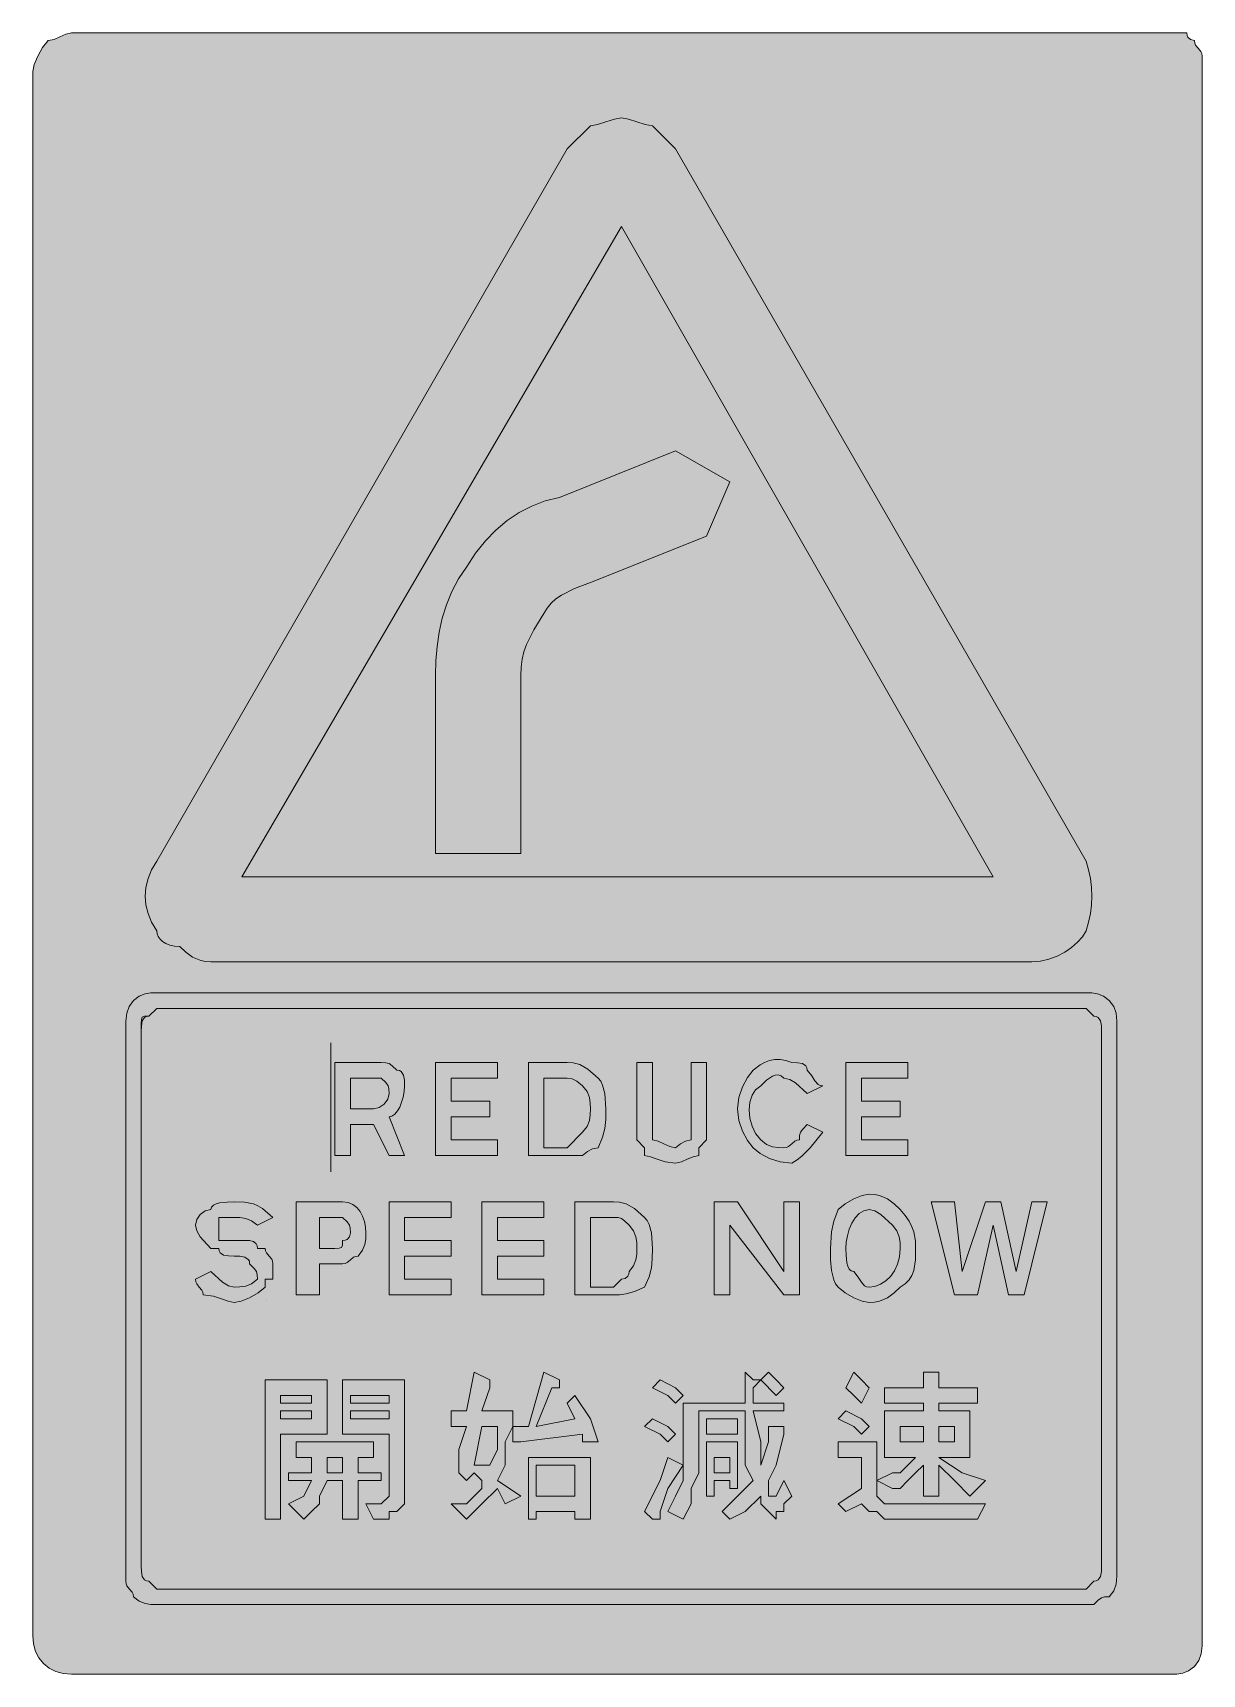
# Model space of a CAD drawing. Header units: metres. Extents: x 192 to 373, y 9 to 263.
import ezdxf

# ---------------------------------------------------------------- set-up
doc = ezdxf.new("R2010")
doc.units = ezdxf.units.M
for name, color, linetype, true_color in [('FILL_BLACK_000000', 7, 'Continuous', 0x000000), ('FILL_RED_FF0000', 7, 'Continuous', 0xff0000), ('FILL_WHITE_FFFFFF', 7, 'Continuous', 0xffffff), ('FILL_YELLOW_FFFF00', 7, 'Continuous', 0xffff00), ('STROKE_WHITE_FFFFFF', 7, 'Continuous', 0xffffff)]:
    doc.layers.add(name, color=color, linetype=linetype, true_color=true_color)

msp = doc.modelspace()

# ---------------------------------------------------------------- hatches: boundary and pattern name
at = {"layer": 'FILL_BLACK_000000', "true_color": 0x000000}
h = msp.add_hatch(color=7, dxfattribs=at)
h.dxf.hatch_style = 1
h.paths.add_polyline_path([(299.73, 193.68), (296.13, 185.28), (278.13, 178.08), (275.65, 177.16), (273.63, 176.13), (272.79, 175.54), (272.06, 174.87), (271.44, 174.13), (270.93, 173.28), (269.36, 170.77), (268.23, 168.48), (267.84, 167.35), (267.56, 166.19), (267.39, 164.98), (267.33, 163.68), (267.33, 136.08), (254.13, 136.08), (254.13, 163.68), (254.19, 165.93), (254.37, 168.16), (254.7, 170.37), (255.18, 172.53), (255.83, 174.64), (256.66, 176.67), (257.69, 178.63), (258.93, 180.48), (260.34, 182.62), (261.86, 184.53), (263.49, 186.22), (265.23, 187.68), (267.09, 188.92), (269.06, 189.93), (271.14, 190.72), (273.33, 191.28), (291.33, 198.48), (299.73, 193.68)])
at = {"layer": 'FILL_RED_FF0000', "true_color": 0xff0000}
h = msp.add_hatch(color=7, dxfattribs=at)
h.dxf.hatch_style = 1
h.paths.add_polyline_path([(355.32, 133.53), (355.61, 132.18), (355.77, 130.83), (355.83, 129.48), (355.77, 128.13), (355.61, 126.78), (355.32, 125.43), (354.93, 124.08), (354.37, 123.18), (353.62, 122.32), (352.69, 121.51), (351.63, 120.78), (350.45, 120.17), (349.19, 119.69), (347.88, 119.39), (346.53, 119.28), (219.33, 119.28), (218.48, 119.33), (217.74, 119.49), (216.48, 120.03), (215.45, 120.8), (214.53, 121.68), (213.69, 121.73), (212.96, 121.89), (212.34, 122.12), (211.83, 122.43), (211.44, 122.79), (211.16, 123.2), (210.99, 123.63), (210.93, 124.08), (210.14, 125.43), (209.58, 126.78), (209.24, 128.13), (209.13, 129.48), (209.24, 130.83), (209.58, 132.18), (210.14, 133.53), (210.93, 134.88), (274.53, 245.28), (278.13, 248.88), (279.22, 249.07), (280.53, 249.48), (281.84, 249.89), (282.93, 250.08), (284.02, 249.89), (285.33, 249.48), (286.64, 249.07), (287.73, 248.88), (291.33, 245.28), (354.93, 134.88), (355.32, 133.53)])
h = msp.add_hatch(color=7, dxfattribs=at)
h.dxf.hatch_style = 1
h.paths.add_polyline_path([(354.93, 112.08), (356.13, 110.88), (356.53, 110.83), (356.82, 110.67), (357.18, 110.13), (357.31, 109.36), (357.33, 108.48), (357.33, 25.68), (357.31, 24.8), (357.18, 24.03), (356.82, 23.49), (356.53, 23.33), (356.13, 23.28), (354.93, 22.08), (210.93, 22.08), (209.73, 23.28), (209.33, 23.33), (209.04, 23.49), (208.68, 24.03), (208.55, 24.8), (208.53, 25.68), (208.53, 108.48), (208.53, 109.68), (208.55, 110.37), (208.68, 110.73), (209.04, 110.86), (209.73, 110.88), (210.93, 112.08), (354.93, 112.08)])
at = {"layer": 'FILL_WHITE_FFFFFF', "true_color": 0xffffff}
h = msp.add_hatch(color=7, dxfattribs=at)
h.dxf.hatch_style = 1
h.paths.add_polyline_path([(224.13, 132.48), (282.93, 233.28), (340.53, 132.48), (224.13, 132.48)])
h = msp.add_hatch(color=7, dxfattribs=at)
h.dxf.hatch_style = 1
h.paths.add_polyline_path([(356.73, 114.33), (357.63, 113.97), (358.53, 113.28), (359.22, 112.36), (359.58, 111.33), (359.71, 110.07), (359.73, 108.48), (359.73, 25.68), (359.71, 24.09), (359.58, 22.83), (359.22, 21.8), (358.53, 20.88), (357.82, 20.86), (357.33, 20.73), (356.84, 20.37), (356.13, 19.68), (354.93, 19.68), (210.93, 19.68), (210.03, 19.7), (209.13, 19.83), (208.23, 20.19), (207.33, 20.88), (207.28, 21.28), (207.14, 21.59), (206.73, 22.08), (206.32, 22.57), (206.18, 22.88), (206.13, 23.28), (206.13, 25.68), (206.13, 108.48), (206.15, 110.07), (206.28, 111.33), (206.64, 112.36), (207.33, 113.28), (208.23, 113.97), (209.13, 114.33), (210.03, 114.46), (210.93, 114.48), (354.93, 114.48), (355.83, 114.46), (356.73, 114.33)])
h.paths.add_polyline_path([(209.33, 110.83), (209.04, 110.67), (208.68, 110.13), (208.55, 109.36), (208.53, 108.48), (208.53, 25.68), (208.55, 24.8), (208.68, 24.03), (209.04, 23.49), (209.33, 23.33), (209.73, 23.28), (210.93, 22.08), (354.93, 22.08), (356.13, 23.28), (356.53, 23.33), (356.82, 23.49), (357.18, 24.03), (357.31, 24.8), (357.33, 25.68), (357.33, 108.48), (357.31, 109.36), (357.18, 110.13), (356.82, 110.67), (356.53, 110.83), (356.13, 110.88), (354.93, 112.08), (210.93, 112.08), (209.73, 110.88), (209.33, 110.83)], flags=16)
h = msp.add_hatch(color=7, dxfattribs=at)
h.dxf.hatch_style = 1
h.paths.add_polyline_path([(244.53, 94.08), (240.93, 94.08), (240.93, 89.28), (238.53, 89.28), (238.53, 103.68), (245.73, 103.68), (246.44, 103.66), (246.93, 103.53), (247.42, 103.17), (248.13, 102.48), (248.53, 102.43), (248.82, 102.27), (249.18, 101.73), (249.31, 100.96), (249.33, 100.08), (249.28, 99.18), (249.12, 98.32), (248.58, 96.78), (248.22, 96.17), (247.81, 95.69), (247.38, 95.39), (246.93, 95.28), (249.33, 89.28), (246.93, 89.28), (244.53, 94.08)])
h.paths.add_polyline_path([(245.41, 96.69), (246.18, 97.23), (246.72, 98), (246.93, 98.88), (246.91, 99.59), (246.78, 100.08), (246.42, 100.57), (245.73, 101.28), (244.53, 101.28), (240.93, 101.28), (240.93, 96.48), (244.53, 96.48), (245.41, 96.69)], flags=16)
h = msp.add_hatch(color=7, dxfattribs=at)
h.dxf.hatch_style = 1
h.paths.add_polyline_path([(254.13, 103.68), (263.73, 103.68), (263.73, 101.28), (256.53, 101.28), (256.53, 97.68), (262.53, 97.68), (262.53, 95.28), (256.53, 95.28), (256.53, 91.68), (263.73, 91.68), (263.73, 89.28), (254.13, 89.28), (254.13, 103.68)])
h = msp.add_hatch(color=7, dxfattribs=at)
h.dxf.hatch_style = 1
h.paths.add_polyline_path([(276.48, 103.38), (277.74, 102.67), (279.33, 101.28), (279.73, 100.78), (280.02, 100.19), (280.38, 98.88), (280.53, 96.48), (280.51, 94.87), (280.38, 93.48), (280.02, 92.09), (279.33, 90.48), (278.45, 90.29), (277.68, 89.88), (276.93, 89.28), (274.53, 89.28), (268.53, 89.28), (268.53, 103.68), (274.53, 103.68), (275.45, 103.64), (276.48, 103.38)])
h.paths.add_polyline_path([(270.93, 90.48), (274.53, 90.48), (276.93, 92.88), (277.62, 93.78), (277.98, 94.68), (278.11, 95.58), (278.13, 96.48), (278.11, 97.38), (277.98, 98.28), (277.62, 99.18), (276.93, 100.08), (276.05, 100.77), (275.28, 101.13), (274.53, 101.28), (270.93, 101.28), (270.93, 90.48)], flags=16)
h = msp.add_hatch(color=7, dxfattribs=at)
h.dxf.hatch_style = 1
h.paths.add_polyline_path([(287.73, 94.08), (287.73, 92.88), (287.73, 91.68), (288.63, 91.49), (289.53, 91.08), (290.43, 90.67), (291.33, 90.48), (292.08, 91.08), (292.85, 91.49), (293.73, 91.68), (293.73, 92.88), (293.73, 94.08), (293.73, 103.68), (296.13, 103.68), (296.13, 94.08), (296.13, 91.68), (294.93, 90.48), (294.93, 89.28), (294.03, 89.09), (293.13, 88.68), (292.23, 88.27), (291.33, 88.08), (289.74, 88.27), (288.48, 88.68), (287.45, 89.09), (286.53, 89.28), (286.53, 90.48), (285.33, 91.68), (285.33, 94.08), (285.33, 103.68), (287.73, 103.68), (287.73, 94.08)])
h = msp.add_hatch(color=7, dxfattribs=at)
h.dxf.hatch_style = 1
h.paths.add_polyline_path([(309.93, 100.53), (309.03, 101.07), (308.13, 101.28), (307.68, 101.62), (307.23, 101.77), (306.78, 101.74), (306.33, 101.58), (305.43, 100.94), (304.53, 100.08), (303.74, 99.47), (303.18, 98.6), (302.84, 97.53), (302.73, 96.33), (302.84, 95.08), (303.18, 93.84), (303.74, 92.68), (304.53, 91.68), (305.43, 90.99), (306.33, 90.63), (307.23, 90.5), (308.13, 90.48), (308.53, 90.53), (308.84, 90.67), (309.33, 91.08), (309.82, 91.49), (310.13, 91.63), (310.53, 91.68), (310.55, 92.39), (310.68, 92.88), (311.04, 93.37), (311.73, 94.08), (314.13, 92.88), (312.18, 90.48), (310.92, 89.17), (310.18, 88.58), (309.33, 88.08), (307.55, 88.29), (305.88, 88.83), (304.44, 89.6), (303.33, 90.48), (302.45, 91.59), (301.68, 93.03), (301.14, 94.7), (300.93, 96.48), (301.14, 98.26), (301.68, 99.93), (302.45, 101.37), (303.33, 102.48), (304.44, 103.34), (305.12, 103.7), (305.88, 103.98), (306.69, 104.14), (307.55, 104.17), (308.43, 104.02), (309.33, 103.68), (310.21, 103.66), (310.98, 103.53), (311.52, 103.17), (311.68, 102.88), (311.73, 102.48), (312.44, 101.6), (312.93, 100.83), (313.42, 100.29), (313.73, 100.13), (314.13, 100.08), (311.73, 98.88), (309.93, 100.53)])
h = msp.add_hatch(color=7, dxfattribs=at)
h.dxf.hatch_style = 1
h.paths.add_polyline_path([(317.73, 103.68), (327.33, 103.68), (327.33, 101.28), (320.13, 101.28), (320.13, 97.68), (326.13, 97.68), (326.13, 95.28), (320.13, 95.28), (320.13, 91.68), (327.33, 91.68), (327.33, 89.28), (317.73, 89.28), (317.73, 103.68)])
h = msp.add_hatch(color=7, dxfattribs=at)
h.dxf.hatch_style = 1
h.paths.add_polyline_path([(225.63, 79.17), (224.73, 79.53), (223.83, 79.66), (222.93, 79.68), (220.53, 79.68), (220.53, 78.48), (220.53, 76.08), (221.73, 76.08), (225.33, 76.08), (225.93, 75.93), (226.34, 75.57), (226.48, 75.28), (226.53, 74.88), (227.73, 74.88), (227.78, 74.48), (227.92, 74.17), (228.33, 73.68), (228.74, 73.19), (228.88, 72.88), (228.93, 72.48), (228.93, 71.28), (228.93, 70.08), (227.73, 70.08), (227.73, 68.88), (226.64, 68), (225.33, 67.23), (224.02, 66.69), (222.93, 66.48), (222.01, 66.67), (220.98, 67.08), (219.72, 67.49), (218.13, 67.68), (218.08, 68.08), (217.94, 68.39), (217.53, 68.88), (217.12, 69.37), (216.98, 69.68), (216.93, 70.08), (219.33, 71.28), (221.13, 69.63), (222.03, 69.09), (222.93, 68.88), (223.83, 68.9), (224.73, 69.03), (225.63, 69.39), (226.53, 70.08), (226.51, 70.79), (226.38, 71.28), (226.02, 71.77), (225.33, 72.48), (225.28, 72.88), (225.12, 73.17), (224.58, 73.53), (223.81, 73.66), (222.93, 73.68), (222.05, 73.7), (221.28, 73.83), (220.74, 74.19), (220.58, 74.48), (220.53, 74.88), (219.33, 74.88), (217.68, 76.68), (217.14, 77.58), (216.93, 78.48), (217.14, 79.36), (217.68, 80.13), (218.45, 80.67), (219.33, 80.88), (219.44, 81.28), (219.72, 81.57), (220.15, 81.79), (220.68, 81.93), (221.86, 82.06), (222.93, 82.08), (224.54, 82.04), (225.93, 81.78), (226.61, 81.49), (227.32, 81.07), (228.93, 79.68), (226.53, 78.48), (225.63, 79.17)])
h = msp.add_hatch(color=7, dxfattribs=at)
h.dxf.hatch_style = 1
h.paths.add_polyline_path([(241.3, 81.67), (241.92, 81.19), (242.43, 80.58), (242.82, 79.85), (243.1, 79.04), (243.27, 78.18), (243.33, 77.28), (243.31, 76.38), (243.18, 75.48), (242.82, 74.58), (242.13, 73.68), (241.73, 73.63), (241.42, 73.49), (240.93, 73.08), (240.44, 72.67), (240.13, 72.53), (239.73, 72.48), (236.13, 72.48), (236.13, 67.68), (232.53, 67.68), (232.53, 82.08), (239.73, 82.08), (240.57, 81.97), (241.3, 81.67)])
h.paths.add_polyline_path([(238.53, 74.88), (239.22, 74.9), (239.58, 75.03), (239.71, 75.39), (239.73, 76.08), (240.13, 76.13), (240.42, 76.27), (240.78, 76.68), (240.93, 77.28), (240.91, 77.99), (240.78, 78.48), (240.42, 78.97), (239.73, 79.68), (238.53, 79.68), (236.13, 79.68), (236.13, 74.88), (238.53, 74.88)], flags=16)
h = msp.add_hatch(color=7, dxfattribs=at)
h.dxf.hatch_style = 1
h.paths.add_polyline_path([(246.93, 82.08), (256.53, 82.08), (256.53, 79.68), (249.33, 79.68), (249.33, 76.08), (256.53, 76.08), (256.53, 73.68), (249.33, 73.68), (249.33, 70.08), (256.53, 70.08), (256.53, 67.68), (246.93, 67.68), (246.93, 82.08)])
h = msp.add_hatch(color=7, dxfattribs=at)
h.dxf.hatch_style = 1
h.paths.add_polyline_path([(261.33, 82.08), (270.93, 82.08), (270.93, 79.68), (263.73, 79.68), (263.73, 76.08), (270.93, 76.08), (270.93, 73.68), (263.73, 73.68), (263.73, 70.08), (270.93, 70.08), (270.93, 67.68), (261.33, 67.68), (261.33, 82.08)])
h = msp.add_hatch(color=7, dxfattribs=at)
h.dxf.hatch_style = 1
h.paths.add_polyline_path([(283.68, 81.78), (284.94, 81.07), (286.53, 79.68), (286.93, 79.18), (287.22, 78.59), (287.58, 77.28), (287.73, 74.88), (287.71, 73.27), (287.58, 71.88), (287.22, 70.49), (286.53, 68.88), (284.94, 68.19), (283.68, 67.83), (282.65, 67.7), (281.73, 67.68), (275.73, 67.68), (275.73, 82.08), (281.73, 82.08), (282.65, 82.04), (283.68, 81.78)])
h.paths.add_polyline_path([(278.13, 68.88), (281.73, 68.88), (282.93, 70.08), (283.53, 70.23), (283.94, 70.59), (284.08, 70.88), (284.13, 71.28), (284.82, 72.18), (285.18, 73.08), (285.31, 73.98), (285.33, 74.88), (285.31, 75.78), (285.18, 76.68), (284.82, 77.58), (284.13, 78.48), (283.42, 79.17), (282.93, 79.53), (282.44, 79.66), (281.73, 79.68), (278.13, 79.68), (278.13, 68.88)], flags=16)
h = msp.add_hatch(color=7, dxfattribs=at)
h.dxf.hatch_style = 1
h.paths.add_polyline_path([(299.73, 78.48), (299.73, 67.68), (297.33, 67.68), (297.33, 82.08), (300.93, 82.08), (308.13, 71.28), (308.13, 82.08), (310.53, 82.08), (310.53, 67.68), (308.13, 67.68), (299.73, 78.48)])
h = msp.add_hatch(color=7, dxfattribs=at)
h.dxf.hatch_style = 1
h.paths.add_polyline_path([(322.92, 83.07), (324.18, 82.53), (325.21, 81.76), (326.13, 80.88), (326.92, 79.98), (327.52, 79.1), (327.94, 78.24), (328.23, 77.43), (328.49, 75.99), (328.53, 74.88), (328.49, 73.1), (328.23, 71.43), (327.94, 70.67), (327.52, 69.99), (326.92, 69.38), (326.13, 68.88), (325.21, 68), (324.18, 67.23), (322.92, 66.69), (322.18, 66.53), (321.33, 66.48), (320.24, 66.69), (318.93, 67.23), (317.62, 68), (316.53, 68.88), (316.13, 69.38), (315.84, 69.99), (315.48, 71.43), (315.35, 73.1), (315.33, 74.88), (315.48, 77.43), (315.84, 79.1), (316.53, 80.88), (317.62, 81.76), (318.93, 82.53), (320.24, 83.07), (321.33, 83.28), (322.18, 83.23), (322.92, 83.07)])
h.paths.add_polyline_path([(319.76, 80.28), (319.14, 79.61), (318.63, 78.78), (318.24, 77.83), (317.96, 76.83), (317.79, 75.83), (317.73, 74.88), (317.75, 73.81), (317.88, 72.63), (318.02, 72.1), (318.24, 71.67), (318.53, 71.39), (318.93, 71.28), (319.64, 70.4), (320.13, 69.63), (320.62, 69.09), (320.93, 68.93), (321.33, 68.88), (322.23, 68.99), (323.09, 69.31), (323.9, 69.83), (324.63, 70.53), (325.24, 71.4), (325.72, 72.42), (326.02, 73.59), (326.13, 74.88), (326.11, 75.78), (325.98, 76.68), (325.62, 77.58), (324.93, 78.48), (323.13, 80.13), (322.23, 80.67), (321.33, 80.88), (320.49, 80.72), (319.76, 80.28)], flags=16)
h = msp.add_hatch(color=7, dxfattribs=at)
h.dxf.hatch_style = 1
h.paths.add_polyline_path([(330.93, 82.08), (334.53, 82.08), (335.73, 71.28), (339.33, 82.08), (341.73, 82.08), (344.13, 71.28), (346.53, 82.08), (348.93, 82.08), (345.33, 67.68), (342.93, 67.68), (340.53, 78.48), (338.13, 67.68), (334.53, 67.68), (330.93, 82.08)])
h = msp.add_hatch(color=7, dxfattribs=at)
h.dxf.hatch_style = 1
h.paths.add_polyline_path([(237.33, 46.08), (230.13, 46.08), (230.13, 32.88), (227.73, 32.88), (227.73, 54.48), (237.33, 54.48), (237.33, 46.08)])
h.paths.add_polyline_path([(230.13, 49.68), (230.13, 48.48), (234.93, 48.48), (234.93, 49.68), (230.13, 49.68)], flags=16)
h.paths.add_polyline_path([(234.93, 52.08), (230.13, 52.08), (230.13, 50.88), (234.93, 50.88), (234.93, 52.08)], flags=16)
h = msp.add_hatch(color=7, dxfattribs=at)
h.dxf.hatch_style = 1
h.paths.add_polyline_path([(249.33, 36.48), (249.33, 35.28), (248.13, 34.08), (246.93, 34.08), (246.93, 32.88), (245.73, 32.88), (244.53, 32.88), (243.33, 35.28), (244.53, 35.28), (245.73, 35.28), (246.93, 36.48), (246.93, 46.08), (239.73, 46.08), (239.73, 54.48), (249.33, 54.48), (249.33, 36.48)])
h.paths.add_polyline_path([(240.93, 49.68), (240.93, 48.48), (246.93, 48.48), (246.93, 49.68), (240.93, 49.68)], flags=16)
h.paths.add_polyline_path([(246.93, 52.08), (240.93, 52.08), (240.93, 50.88), (246.93, 50.88), (246.93, 52.08)], flags=16)
h = msp.add_hatch(color=7, dxfattribs=at)
h.dxf.hatch_style = 1
h.paths.add_polyline_path([(262.53, 53.28), (261.33, 49.68), (266.13, 49.68), (266.13, 47.28), (264.93, 44.88), (264.93, 41.28), (263.73, 38.88), (267.33, 36.48), (264.93, 35.28), (263.73, 37.68), (261.33, 35.28), (258.93, 32.88), (256.53, 35.28), (258.93, 35.28), (260.13, 36.48), (261.33, 37.68), (261.33, 38.88), (260.13, 40.08), (258.93, 38.88), (257.73, 40.08), (257.73, 43.68), (258.93, 47.28), (256.53, 47.28), (256.53, 49.68), (258.93, 49.68), (260.13, 55.68), (262.53, 54.48), (262.53, 53.28)])
h.paths.add_polyline_path([(262.53, 41.28), (263.73, 43.68), (263.73, 47.28), (261.33, 47.28), (260.13, 41.28), (262.53, 41.28)], flags=16)
h = msp.add_hatch(color=7, dxfattribs=at)
h.dxf.hatch_style = 1
h.paths.add_polyline_path([(273.33, 54.48), (273.33, 53.28), (272.13, 53.28), (269.73, 47.28), (275.73, 48.48), (274.53, 50.88), (275.73, 52.08), (278.13, 48.48), (279.33, 44.88), (276.93, 44.88), (276.93, 46.08), (267.33, 44.88), (266.13, 44.88), (266.13, 47.28), (268.53, 47.28), (270.93, 55.68), (273.33, 54.48)])
h = msp.add_hatch(color=7, dxfattribs=at)
h.dxf.hatch_style = 1
h.paths.add_polyline_path([(291.33, 53.28), (292.53, 52.08), (291.33, 50.88), (290.13, 52.08), (287.73, 53.28), (288.93, 54.48), (291.33, 53.28)])
h = msp.add_hatch(color=7, dxfattribs=at)
h.dxf.hatch_style = 1
h.paths.add_polyline_path([(302.13, 50.88), (302.13, 55.68), (303.33, 54.48), (304.53, 54.48), (303.33, 53.28), (303.33, 50.88), (308.13, 50.88), (308.13, 49.68), (303.33, 49.68), (304.53, 44.88), (304.53, 41.28), (305.73, 44.88), (305.73, 47.28), (308.13, 47.28), (308.13, 46.08), (306.93, 41.28), (305.73, 38.88), (305.73, 36.48), (306.93, 36.48), (308.13, 38.88), (309.33, 36.48), (308.13, 35.28), (308.13, 34.08), (306.93, 34.08), (306.93, 32.88), (305.73, 34.08), (304.53, 35.28), (304.53, 36.48), (302.13, 34.08), (299.73, 32.88), (298.53, 34.08), (300.93, 36.48), (303.33, 38.88), (302.13, 41.28), (302.13, 43.68), (302.13, 47.28), (302.13, 49.68), (294.93, 49.68), (294.93, 43.68), (294.93, 40.08), (293.73, 37.68), (293.73, 35.28), (292.53, 32.88), (290.13, 34.08), (291.33, 36.48), (292.53, 38.88), (292.53, 41.28), (292.53, 44.88), (292.53, 50.88), (302.13, 50.88)])
h = msp.add_hatch(color=7, dxfattribs=at)
h.dxf.hatch_style = 1
h.paths.add_polyline_path([(306.93, 54.48), (308.13, 53.28), (306.93, 52.08), (304.53, 54.48), (305.73, 55.68), (306.93, 54.48)])
h = msp.add_hatch(color=7, dxfattribs=at)
h.dxf.hatch_style = 1
h.paths.add_polyline_path([(320.13, 54.48), (321.33, 53.28), (320.13, 50.88), (318.93, 52.08), (317.73, 53.28), (318.93, 55.68), (320.13, 54.48)])
h = msp.add_hatch(color=7, dxfattribs=at)
h.dxf.hatch_style = 1
h.paths.add_polyline_path([(332.13, 55.68), (332.13, 54.48), (332.13, 53.28), (338.13, 53.28), (338.13, 50.88), (332.13, 50.88), (332.13, 49.68), (336.93, 49.68), (336.93, 42.48), (332.13, 42.48), (335.73, 40.08), (339.33, 38.88), (336.93, 36.48), (334.53, 38.88), (332.13, 41.28), (332.13, 36.48), (329.73, 36.48), (329.73, 41.28), (328.53, 40.08), (327.33, 38.88), (326.13, 37.68), (324.93, 37.68), (322.53, 38.88), (324.93, 40.08), (326.13, 40.08), (327.33, 41.28), (328.53, 42.48), (323.73, 42.48), (323.73, 49.68), (329.73, 49.68), (329.73, 50.88), (323.73, 50.88), (323.73, 53.28), (329.73, 53.28), (329.73, 55.68), (332.13, 55.68)])
h.paths.add_polyline_path([(326.13, 47.28), (326.13, 44.88), (329.73, 44.88), (329.73, 47.28), (326.13, 47.28)], flags=16)
h.paths.add_polyline_path([(334.53, 47.28), (332.13, 47.28), (332.13, 44.88), (334.53, 44.88), (334.53, 47.28)], flags=16)
h = msp.add_hatch(color=7, dxfattribs=at)
h.dxf.hatch_style = 1
h.paths.add_polyline_path([(290.13, 47.28), (291.33, 46.08), (290.13, 44.88), (288.93, 46.08), (286.53, 47.28), (287.73, 48.48), (290.13, 47.28)])
h = msp.add_hatch(color=7, dxfattribs=at)
h.dxf.hatch_style = 1
h.paths.add_polyline_path([(300.93, 48.48), (300.93, 46.08), (296.13, 46.08), (296.13, 48.48), (300.93, 48.48)])
h = msp.add_hatch(color=7, dxfattribs=at)
h.dxf.hatch_style = 1
h.paths.add_polyline_path([(320.13, 48.48), (321.33, 47.28), (320.13, 46.08), (318.93, 47.28), (316.53, 48.48), (317.73, 49.68), (320.13, 48.48)])
h = msp.add_hatch(color=7, dxfattribs=at)
h.dxf.hatch_style = 1
h.paths.add_polyline_path([(244.53, 42.48), (242.13, 42.48), (242.13, 40.08), (245.73, 40.08), (245.73, 38.88), (242.13, 38.88), (242.13, 32.88), (239.73, 32.88), (239.73, 38.88), (237.33, 38.88), (236.13, 36.48), (236.13, 35.28), (234.93, 34.08), (233.73, 32.88), (231.33, 35.28), (233.73, 36.48), (234.93, 38.88), (231.33, 38.88), (231.33, 40.08), (234.93, 40.08), (234.93, 41.28), (234.93, 42.48), (232.53, 42.48), (232.53, 44.88), (244.53, 44.88), (244.53, 42.48)])
h.paths.add_polyline_path([(239.73, 40.08), (239.73, 42.48), (237.33, 42.48), (237.33, 40.08), (239.73, 40.08)], flags=16)
h = msp.add_hatch(color=7, dxfattribs=at)
h.dxf.hatch_style = 1
h.paths.add_polyline_path([(300.93, 37.68), (299.73, 37.68), (299.73, 38.88), (297.33, 38.88), (297.33, 36.48), (296.13, 36.48), (296.13, 44.88), (300.93, 44.88), (300.93, 37.68)])
h.paths.add_polyline_path([(299.73, 42.48), (297.33, 42.48), (297.33, 40.08), (299.73, 40.08), (299.73, 42.48)], flags=16)
h = msp.add_hatch(color=7, dxfattribs=at)
h.dxf.hatch_style = 1
h.paths.add_polyline_path([(320.13, 37.68), (320.13, 42.48), (316.53, 42.48), (316.53, 44.88), (322.53, 44.88), (322.53, 37.68), (322.53, 36.48), (323.73, 35.28), (326.13, 35.28), (327.33, 35.28), (339.33, 35.28), (338.13, 32.88), (326.13, 32.88), (323.73, 32.88), (322.53, 34.08), (321.33, 34.08), (320.13, 35.28), (317.73, 34.08), (316.53, 35.28), (320.13, 37.68)])
h = msp.add_hatch(color=7, dxfattribs=at)
h.dxf.hatch_style = 1
h.paths.add_polyline_path([(278.13, 32.88), (275.73, 32.88), (275.73, 34.08), (269.73, 34.08), (269.73, 32.88), (268.53, 32.88), (268.53, 42.48), (278.13, 42.48), (278.13, 32.88)])
h.paths.add_polyline_path([(275.73, 41.28), (269.73, 41.28), (269.73, 36.48), (275.73, 36.48), (275.73, 41.28)], flags=16)
h = msp.add_hatch(color=7, dxfattribs=at)
h.dxf.hatch_style = 1
h.paths.add_polyline_path([(288.93, 38.88), (290.13, 42.48), (292.53, 41.28), (290.13, 37.68), (288.93, 34.08), (288.93, 32.88), (287.73, 32.88), (286.53, 34.08), (288.93, 38.88)])
at = {"layer": 'FILL_YELLOW_FFFF00', "true_color": 0xffff00}
h = msp.add_hatch(color=7, dxfattribs=at)
h.dxf.hatch_style = 1
h.paths.add_polyline_path([(191.73, 257.28), (191.94, 258.37), (192.48, 259.68), (193.25, 260.99), (194.13, 262.08), (195.03, 262.27), (195.93, 262.68), (196.83, 263.09), (197.73, 263.28), (368.13, 263.28), (370.53, 263.28), (370.58, 262.88), (370.72, 262.59), (371.13, 262.23), (371.73, 262.08), (371.78, 261.68), (371.92, 261.37), (372.33, 260.88), (372.74, 260.39), (372.88, 260.08), (372.93, 259.68), (372.93, 257.28), (372.93, 14.88), (372.91, 13.29), (372.78, 12.03), (372.42, 11), (371.73, 10.08), (370.83, 9.39), (369.93, 9.03), (369.03, 8.9), (368.13, 8.88), (197.73, 8.88), (196.44, 8.99), (195.27, 9.31), (194.25, 9.83), (193.38, 10.53), (192.68, 11.4), (192.16, 12.42), (191.84, 13.59), (191.73, 14.88), (191.73, 257.28)])

# ---------------------------------------------------------------- linework, layer by layer
at = {"layer": 'FILL_BLACK_000000', "lineweight": 0, "true_color": 0x000000}
msp.add_lwpolyline([(299.73, 193.68), (296.13, 185.28), (278.13, 178.08), (275.65, 177.16), (273.63, 176.13), (272.79, 175.54), (272.06, 174.87), (271.44, 174.13), (270.93, 173.28), (269.36, 170.77), (268.23, 168.48), (267.84, 167.35), (267.56, 166.19), (267.39, 164.98), (267.33, 163.68), (267.33, 136.08), (254.13, 136.08), (254.13, 163.68), (254.19, 165.93), (254.37, 168.16), (254.7, 170.37), (255.18, 172.53), (255.83, 174.64), (256.66, 176.67), (257.69, 178.63), (258.93, 180.48), (260.34, 182.62), (261.86, 184.53), (263.49, 186.22), (265.23, 187.68), (267.09, 188.92), (269.06, 189.93), (271.14, 190.72), (273.33, 191.28), (291.33, 198.48)], close=True, dxfattribs=at)
at = {"layer": 'FILL_RED_FF0000', "lineweight": 0, "true_color": 0xff0000}
for points in [[(355.32, 133.53), (355.61, 132.18), (355.77, 130.83), (355.83, 129.48), (355.77, 128.13), (355.61, 126.78), (355.32, 125.43), (354.93, 124.08), (354.37, 123.18), (353.62, 122.32), (352.69, 121.51), (351.63, 120.78), (350.45, 120.17), (349.19, 119.69), (347.88, 119.39), (346.53, 119.28), (219.33, 119.28), (218.48, 119.33), (217.74, 119.49), (216.48, 120.03), (215.45, 120.8), (214.53, 121.68), (213.69, 121.73), (212.96, 121.89), (212.34, 122.12), (211.83, 122.43), (211.44, 122.79), (211.16, 123.2), (210.99, 123.63), (210.93, 124.08), (210.14, 125.43), (209.58, 126.78), (209.24, 128.13), (209.13, 129.48), (209.24, 130.83), (209.58, 132.18), (210.14, 133.53), (210.93, 134.88), (274.53, 245.28), (278.13, 248.88), (279.22, 249.07), (280.53, 249.48), (281.84, 249.89), (282.93, 250.08), (284.02, 249.89), (285.33, 249.48), (286.64, 249.07), (287.73, 248.88), (291.33, 245.28), (354.93, 134.88)], [(354.93, 112.08), (356.13, 110.88), (356.53, 110.83), (356.82, 110.67), (357.18, 110.13), (357.31, 109.36), (357.33, 108.48), (357.33, 25.68), (357.31, 24.8), (357.18, 24.03), (356.82, 23.49), (356.53, 23.33), (356.13, 23.28), (354.93, 22.08), (210.93, 22.08), (209.73, 23.28), (209.33, 23.33), (209.04, 23.49), (208.68, 24.03), (208.55, 24.8), (208.53, 25.68), (208.53, 108.48), (208.53, 109.68), (208.55, 110.37), (208.68, 110.73), (209.04, 110.86), (209.73, 110.88), (210.93, 112.08)]]:
    msp.add_lwpolyline(points, close=True, dxfattribs=at)
at = {"layer": 'FILL_WHITE_FFFFFF', "lineweight": 0, "true_color": 0xff0000}
msp.add_lwpolyline([(224.13, 132.48), (282.93, 233.28), (340.53, 132.48)], close=True, dxfattribs=at)
at = {"layer": 'FILL_WHITE_FFFFFF', "lineweight": 0, "true_color": 0xffffff}
for points in [[(356.73, 114.33), (357.63, 113.97), (358.53, 113.28), (359.22, 112.36), (359.58, 111.33), (359.71, 110.07), (359.73, 108.48), (359.73, 25.68), (359.71, 24.09), (359.58, 22.83), (359.22, 21.8), (358.53, 20.88), (357.82, 20.86), (357.33, 20.73), (356.84, 20.37), (356.13, 19.68), (354.93, 19.68), (210.93, 19.68), (210.03, 19.7), (209.13, 19.83), (208.23, 20.19), (207.33, 20.88), (207.28, 21.28), (207.14, 21.59), (206.73, 22.08), (206.32, 22.57), (206.18, 22.88), (206.13, 23.28), (206.13, 25.68), (206.13, 108.48), (206.15, 110.07), (206.28, 111.33), (206.64, 112.36), (207.33, 113.28), (208.23, 113.97), (209.13, 114.33), (210.03, 114.46), (210.93, 114.48), (354.93, 114.48), (355.83, 114.46)], [(209.33, 110.83), (209.04, 110.67), (208.68, 110.13), (208.55, 109.36), (208.53, 108.48), (208.53, 25.68), (208.55, 24.8), (208.68, 24.03), (209.04, 23.49), (209.33, 23.33), (209.73, 23.28), (210.93, 22.08), (354.93, 22.08), (356.13, 23.28), (356.53, 23.33), (356.82, 23.49), (357.18, 24.03), (357.31, 24.8), (357.33, 25.68), (357.33, 108.48), (357.31, 109.36), (357.18, 110.13), (356.82, 110.67), (356.53, 110.83), (356.13, 110.88), (354.93, 112.08), (210.93, 112.08), (209.73, 110.88)], [(244.53, 94.08), (240.93, 94.08), (240.93, 89.28), (238.53, 89.28), (238.53, 103.68), (245.73, 103.68), (246.44, 103.66), (246.93, 103.53), (247.42, 103.17), (248.13, 102.48), (248.53, 102.43), (248.82, 102.27), (249.18, 101.73), (249.31, 100.96), (249.33, 100.08), (249.28, 99.18), (249.12, 98.32), (248.58, 96.78), (248.22, 96.17), (247.81, 95.69), (247.38, 95.39), (246.93, 95.28), (249.33, 89.28), (246.93, 89.28)], [(254.13, 103.68), (263.73, 103.68), (263.73, 101.28), (256.53, 101.28), (256.53, 97.68), (262.53, 97.68), (262.53, 95.28), (256.53, 95.28), (256.53, 91.68), (263.73, 91.68), (263.73, 89.28), (254.13, 89.28)], [(276.48, 103.38), (277.74, 102.67), (279.33, 101.28), (279.73, 100.78), (280.02, 100.19), (280.38, 98.88), (280.53, 96.48), (280.51, 94.87), (280.38, 93.48), (280.02, 92.09), (279.33, 90.48), (278.45, 90.29), (277.68, 89.88), (276.93, 89.28), (274.53, 89.28), (268.53, 89.28), (268.53, 103.68), (274.53, 103.68), (275.45, 103.64)], [(287.73, 94.08), (287.73, 92.88), (287.73, 91.68), (288.63, 91.49), (289.53, 91.08), (290.43, 90.67), (291.33, 90.48), (292.08, 91.08), (292.85, 91.49), (293.73, 91.68), (293.73, 92.88), (293.73, 94.08), (293.73, 103.68), (296.13, 103.68), (296.13, 94.08), (296.13, 91.68), (294.93, 90.48), (294.93, 89.28), (294.03, 89.09), (293.13, 88.68), (292.23, 88.27), (291.33, 88.08), (289.74, 88.27), (288.48, 88.68), (287.45, 89.09), (286.53, 89.28), (286.53, 90.48), (285.33, 91.68), (285.33, 94.08), (285.33, 103.68), (287.73, 103.68)], [(309.93, 100.53), (309.03, 101.07), (308.13, 101.28), (307.68, 101.62), (307.23, 101.77), (306.78, 101.74), (306.33, 101.58), (305.43, 100.94), (304.53, 100.08), (303.74, 99.47), (303.18, 98.6), (302.84, 97.53), (302.73, 96.33), (302.84, 95.08), (303.18, 93.84), (303.74, 92.68), (304.53, 91.68), (305.43, 90.99), (306.33, 90.63), (307.23, 90.5), (308.13, 90.48), (308.53, 90.53), (308.84, 90.67), (309.33, 91.08), (309.82, 91.49), (310.13, 91.63), (310.53, 91.68), (310.55, 92.39), (310.68, 92.88), (311.04, 93.37), (311.73, 94.08), (314.13, 92.88), (312.18, 90.48), (310.92, 89.17), (310.18, 88.58), (309.33, 88.08), (307.55, 88.29), (305.88, 88.83), (304.44, 89.6), (303.33, 90.48), (302.45, 91.59), (301.68, 93.03), (301.14, 94.7), (300.93, 96.48), (301.14, 98.26), (301.68, 99.93), (302.45, 101.37), (303.33, 102.48), (304.44, 103.34), (305.12, 103.7), (305.88, 103.98), (306.69, 104.14), (307.55, 104.17), (308.43, 104.02), (309.33, 103.68), (310.21, 103.66), (310.98, 103.53), (311.52, 103.17), (311.68, 102.88), (311.73, 102.48), (312.44, 101.6), (312.93, 100.83), (313.42, 100.29), (313.73, 100.13), (314.13, 100.08), (311.73, 98.88)], [(317.73, 103.68), (327.33, 103.68), (327.33, 101.28), (320.13, 101.28), (320.13, 97.68), (326.13, 97.68), (326.13, 95.28), (320.13, 95.28), (320.13, 91.68), (327.33, 91.68), (327.33, 89.28), (317.73, 89.28)], [(245.41, 96.69), (246.18, 97.23), (246.72, 98), (246.93, 98.88), (246.91, 99.59), (246.78, 100.08), (246.42, 100.57), (245.73, 101.28), (244.53, 101.28), (240.93, 101.28), (240.93, 96.48), (244.53, 96.48)], [(270.93, 90.48), (274.53, 90.48), (276.93, 92.88), (277.62, 93.78), (277.98, 94.68), (278.11, 95.58), (278.13, 96.48), (278.11, 97.38), (277.98, 98.28), (277.62, 99.18), (276.93, 100.08), (276.05, 100.77), (275.28, 101.13), (274.53, 101.28), (270.93, 101.28)], [(225.63, 79.17), (224.73, 79.53), (223.83, 79.66), (222.93, 79.68), (220.53, 79.68), (220.53, 78.48), (220.53, 76.08), (221.73, 76.08), (225.33, 76.08), (225.93, 75.93), (226.34, 75.57), (226.48, 75.28), (226.53, 74.88), (227.73, 74.88), (227.78, 74.48), (227.92, 74.17), (228.33, 73.68), (228.74, 73.19), (228.88, 72.88), (228.93, 72.48), (228.93, 71.28), (228.93, 70.08), (227.73, 70.08), (227.73, 68.88), (226.64, 68), (225.33, 67.23), (224.02, 66.69), (222.93, 66.48), (222.01, 66.67), (220.98, 67.08), (219.72, 67.49), (218.13, 67.68), (218.08, 68.08), (217.94, 68.39), (217.53, 68.88), (217.12, 69.37), (216.98, 69.68), (216.93, 70.08), (219.33, 71.28), (221.13, 69.63), (222.03, 69.09), (222.93, 68.88), (223.83, 68.9), (224.73, 69.03), (225.63, 69.39), (226.53, 70.08), (226.51, 70.79), (226.38, 71.28), (226.02, 71.77), (225.33, 72.48), (225.28, 72.88), (225.12, 73.17), (224.58, 73.53), (223.81, 73.66), (222.93, 73.68), (222.05, 73.7), (221.28, 73.83), (220.74, 74.19), (220.58, 74.48), (220.53, 74.88), (219.33, 74.88), (217.68, 76.68), (217.14, 77.58), (216.93, 78.48), (217.14, 79.36), (217.68, 80.13), (218.45, 80.67), (219.33, 80.88), (219.44, 81.28), (219.72, 81.57), (220.15, 81.79), (220.68, 81.93), (221.86, 82.06), (222.93, 82.08), (224.54, 82.04), (225.93, 81.78), (226.61, 81.49), (227.32, 81.07), (228.93, 79.68), (226.53, 78.48)], [(241.3, 81.67), (241.92, 81.19), (242.43, 80.58), (242.82, 79.85), (243.1, 79.04), (243.27, 78.18), (243.33, 77.28), (243.31, 76.38), (243.18, 75.48), (242.82, 74.58), (242.13, 73.68), (241.73, 73.63), (241.42, 73.49), (240.93, 73.08), (240.44, 72.67), (240.13, 72.53), (239.73, 72.48), (236.13, 72.48), (236.13, 67.68), (232.53, 67.68), (232.53, 82.08), (239.73, 82.08), (240.57, 81.97)], [(246.93, 82.08), (256.53, 82.08), (256.53, 79.68), (249.33, 79.68), (249.33, 76.08), (256.53, 76.08), (256.53, 73.68), (249.33, 73.68), (249.33, 70.08), (256.53, 70.08), (256.53, 67.68), (246.93, 67.68)], [(261.33, 82.08), (270.93, 82.08), (270.93, 79.68), (263.73, 79.68), (263.73, 76.08), (270.93, 76.08), (270.93, 73.68), (263.73, 73.68), (263.73, 70.08), (270.93, 70.08), (270.93, 67.68), (261.33, 67.68)], [(283.68, 81.78), (284.94, 81.07), (286.53, 79.68), (286.93, 79.18), (287.22, 78.59), (287.58, 77.28), (287.73, 74.88), (287.71, 73.27), (287.58, 71.88), (287.22, 70.49), (286.53, 68.88), (284.94, 68.19), (283.68, 67.83), (282.65, 67.7), (281.73, 67.68), (275.73, 67.68), (275.73, 82.08), (281.73, 82.08), (282.65, 82.04)], [(299.73, 78.48), (299.73, 67.68), (297.33, 67.68), (297.33, 82.08), (300.93, 82.08), (308.13, 71.28), (308.13, 82.08), (310.53, 82.08), (310.53, 67.68), (308.13, 67.68)], [(322.92, 83.07), (324.18, 82.53), (325.21, 81.76), (326.13, 80.88), (326.92, 79.98), (327.52, 79.1), (327.94, 78.24), (328.23, 77.43), (328.49, 75.99), (328.53, 74.88), (328.49, 73.1), (328.23, 71.43), (327.94, 70.67), (327.52, 69.99), (326.92, 69.38), (326.13, 68.88), (325.21, 68), (324.18, 67.23), (322.92, 66.69), (322.18, 66.53), (321.33, 66.48), (320.24, 66.69), (318.93, 67.23), (317.62, 68), (316.53, 68.88), (316.13, 69.38), (315.84, 69.99), (315.48, 71.43), (315.35, 73.1), (315.33, 74.88), (315.48, 77.43), (315.84, 79.1), (316.53, 80.88), (317.62, 81.76), (318.93, 82.53), (320.24, 83.07), (321.33, 83.28), (322.18, 83.23)], [(330.93, 82.08), (334.53, 82.08), (335.73, 71.28), (339.33, 82.08), (341.73, 82.08), (344.13, 71.28), (346.53, 82.08), (348.93, 82.08), (345.33, 67.68), (342.93, 67.68), (340.53, 78.48), (338.13, 67.68), (334.53, 67.68)], [(238.53, 74.88), (239.22, 74.9), (239.58, 75.03), (239.71, 75.39), (239.73, 76.08), (240.13, 76.13), (240.42, 76.27), (240.78, 76.68), (240.93, 77.28), (240.91, 77.99), (240.78, 78.48), (240.42, 78.97), (239.73, 79.68), (238.53, 79.68), (236.13, 79.68), (236.13, 74.88)], [(278.13, 68.88), (281.73, 68.88), (282.93, 70.08), (283.53, 70.23), (283.94, 70.59), (284.08, 70.88), (284.13, 71.28), (284.82, 72.18), (285.18, 73.08), (285.31, 73.98), (285.33, 74.88), (285.31, 75.78), (285.18, 76.68), (284.82, 77.58), (284.13, 78.48), (283.42, 79.17), (282.93, 79.53), (282.44, 79.66), (281.73, 79.68), (278.13, 79.68)], [(319.76, 80.28), (319.14, 79.61), (318.63, 78.78), (318.24, 77.83), (317.96, 76.83), (317.79, 75.83), (317.73, 74.88), (317.75, 73.81), (317.88, 72.63), (318.02, 72.1), (318.24, 71.67), (318.53, 71.39), (318.93, 71.28), (319.64, 70.4), (320.13, 69.63), (320.62, 69.09), (320.93, 68.93), (321.33, 68.88), (322.23, 68.99), (323.09, 69.31), (323.9, 69.83), (324.63, 70.53), (325.24, 71.4), (325.72, 72.42), (326.02, 73.59), (326.13, 74.88), (326.11, 75.78), (325.98, 76.68), (325.62, 77.58), (324.93, 78.48), (323.13, 80.13), (322.23, 80.67), (321.33, 80.88), (320.49, 80.72)], [(237.33, 46.08), (230.13, 46.08), (230.13, 32.88), (227.73, 32.88), (227.73, 54.48), (237.33, 54.48)], [(249.33, 36.48), (249.33, 35.28), (248.13, 34.08), (246.93, 34.08), (246.93, 32.88), (245.73, 32.88), (244.53, 32.88), (243.33, 35.28), (244.53, 35.28), (245.73, 35.28), (246.93, 36.48), (246.93, 46.08), (239.73, 46.08), (239.73, 54.48), (249.33, 54.48)], [(262.53, 53.28), (261.33, 49.68), (266.13, 49.68), (266.13, 47.28), (264.93, 44.88), (264.93, 41.28), (263.73, 38.88), (267.33, 36.48), (264.93, 35.28), (263.73, 37.68), (261.33, 35.28), (258.93, 32.88), (256.53, 35.28), (258.93, 35.28), (260.13, 36.48), (261.33, 37.68), (261.33, 38.88), (260.13, 40.08), (258.93, 38.88), (257.73, 40.08), (257.73, 43.68), (258.93, 47.28), (256.53, 47.28), (256.53, 49.68), (258.93, 49.68), (260.13, 55.68), (262.53, 54.48)], [(273.33, 54.48), (273.33, 53.28), (272.13, 53.28), (269.73, 47.28), (275.73, 48.48), (274.53, 50.88), (275.73, 52.08), (278.13, 48.48), (279.33, 44.88), (276.93, 44.88), (276.93, 46.08), (267.33, 44.88), (266.13, 44.88), (266.13, 47.28), (268.53, 47.28), (270.93, 55.68)], [(291.33, 53.28), (292.53, 52.08), (291.33, 50.88), (290.13, 52.08), (287.73, 53.28), (288.93, 54.48)], [(302.13, 50.88), (302.13, 55.68), (303.33, 54.48), (304.53, 54.48), (303.33, 53.28), (303.33, 50.88), (308.13, 50.88), (308.13, 49.68), (303.33, 49.68), (304.53, 44.88), (304.53, 41.28), (305.73, 44.88), (305.73, 47.28), (308.13, 47.28), (308.13, 46.08), (306.93, 41.28), (305.73, 38.88), (305.73, 36.48), (306.93, 36.48), (308.13, 38.88), (309.33, 36.48), (308.13, 35.28), (308.13, 34.08), (306.93, 34.08), (306.93, 32.88), (305.73, 34.08), (304.53, 35.28), (304.53, 36.48), (302.13, 34.08), (299.73, 32.88), (298.53, 34.08), (300.93, 36.48), (303.33, 38.88), (302.13, 41.28), (302.13, 43.68), (302.13, 47.28), (302.13, 49.68), (294.93, 49.68), (294.93, 43.68), (294.93, 40.08), (293.73, 37.68), (293.73, 35.28), (292.53, 32.88), (290.13, 34.08), (291.33, 36.48), (292.53, 38.88), (292.53, 41.28), (292.53, 44.88), (292.53, 50.88)], [(306.93, 54.48), (308.13, 53.28), (306.93, 52.08), (304.53, 54.48), (305.73, 55.68)], [(320.13, 54.48), (321.33, 53.28), (320.13, 50.88), (318.93, 52.08), (317.73, 53.28), (318.93, 55.68)], [(332.13, 55.68), (332.13, 54.48), (332.13, 53.28), (338.13, 53.28), (338.13, 50.88), (332.13, 50.88), (332.13, 49.68), (336.93, 49.68), (336.93, 42.48), (332.13, 42.48), (335.73, 40.08), (339.33, 38.88), (336.93, 36.48), (334.53, 38.88), (332.13, 41.28), (332.13, 36.48), (329.73, 36.48), (329.73, 41.28), (328.53, 40.08), (327.33, 38.88), (326.13, 37.68), (324.93, 37.68), (322.53, 38.88), (324.93, 40.08), (326.13, 40.08), (327.33, 41.28), (328.53, 42.48), (323.73, 42.48), (323.73, 49.68), (329.73, 49.68), (329.73, 50.88), (323.73, 50.88), (323.73, 53.28), (329.73, 53.28), (329.73, 55.68)], [(234.93, 52.08), (230.13, 52.08), (230.13, 50.88), (234.93, 50.88)], [(246.93, 52.08), (240.93, 52.08), (240.93, 50.88), (246.93, 50.88)], [(230.13, 49.68), (230.13, 48.48), (234.93, 48.48), (234.93, 49.68)], [(240.93, 49.68), (240.93, 48.48), (246.93, 48.48), (246.93, 49.68)], [(290.13, 47.28), (291.33, 46.08), (290.13, 44.88), (288.93, 46.08), (286.53, 47.28), (287.73, 48.48)], [(300.93, 48.48), (300.93, 46.08), (296.13, 46.08), (296.13, 48.48)], [(320.13, 48.48), (321.33, 47.28), (320.13, 46.08), (318.93, 47.28), (316.53, 48.48), (317.73, 49.68)], [(262.53, 41.28), (263.73, 43.68), (263.73, 47.28), (261.33, 47.28), (260.13, 41.28)], [(326.13, 47.28), (326.13, 44.88), (329.73, 44.88), (329.73, 47.28)], [(334.53, 47.28), (332.13, 47.28), (332.13, 44.88), (334.53, 44.88)], [(244.53, 42.48), (242.13, 42.48), (242.13, 40.08), (245.73, 40.08), (245.73, 38.88), (242.13, 38.88), (242.13, 32.88), (239.73, 32.88), (239.73, 38.88), (237.33, 38.88), (236.13, 36.48), (236.13, 35.28), (234.93, 34.08), (233.73, 32.88), (231.33, 35.28), (233.73, 36.48), (234.93, 38.88), (231.33, 38.88), (231.33, 40.08), (234.93, 40.08), (234.93, 41.28), (234.93, 42.48), (232.53, 42.48), (232.53, 44.88), (244.53, 44.88)], [(300.93, 37.68), (299.73, 37.68), (299.73, 38.88), (297.33, 38.88), (297.33, 36.48), (296.13, 36.48), (296.13, 44.88), (300.93, 44.88)], [(320.13, 37.68), (320.13, 42.48), (316.53, 42.48), (316.53, 44.88), (322.53, 44.88), (322.53, 37.68), (322.53, 36.48), (323.73, 35.28), (326.13, 35.28), (327.33, 35.28), (339.33, 35.28), (338.13, 32.88), (326.13, 32.88), (323.73, 32.88), (322.53, 34.08), (321.33, 34.08), (320.13, 35.28), (317.73, 34.08), (316.53, 35.28)], [(239.73, 40.08), (239.73, 42.48), (237.33, 42.48), (237.33, 40.08)], [(278.13, 32.88), (275.73, 32.88), (275.73, 34.08), (269.73, 34.08), (269.73, 32.88), (268.53, 32.88), (268.53, 42.48), (278.13, 42.48)], [(275.73, 41.28), (269.73, 41.28), (269.73, 36.48), (275.73, 36.48)], [(288.93, 38.88), (290.13, 42.48), (292.53, 41.28), (290.13, 37.68), (288.93, 34.08), (288.93, 32.88), (287.73, 32.88), (286.53, 34.08)], [(299.73, 42.48), (297.33, 42.48), (297.33, 40.08), (299.73, 40.08)]]:
    msp.add_lwpolyline(points, close=True, dxfattribs=at)
at = {"layer": 'FILL_YELLOW_FFFF00', "lineweight": 0, "true_color": 0xffff00}
msp.add_lwpolyline([(191.73, 257.28), (191.94, 258.37), (192.48, 259.68), (193.25, 260.99), (194.13, 262.08), (195.03, 262.27), (195.93, 262.68), (196.83, 263.09), (197.73, 263.28), (368.13, 263.28), (370.53, 263.28), (370.58, 262.88), (370.72, 262.59), (371.13, 262.23), (371.73, 262.08), (371.78, 261.68), (371.92, 261.37), (372.33, 260.88), (372.74, 260.39), (372.88, 260.08), (372.93, 259.68), (372.93, 257.28), (372.93, 14.88), (372.91, 13.29), (372.78, 12.03), (372.42, 11), (371.73, 10.08), (370.83, 9.39), (369.93, 9.03), (369.03, 8.9), (368.13, 8.88), (197.73, 8.88), (196.44, 8.99), (195.27, 9.31), (194.25, 9.83), (193.38, 10.53), (192.68, 11.4), (192.16, 12.42), (191.84, 13.59), (191.73, 14.88)], close=True, dxfattribs=at)
at = {"layer": 'STROKE_WHITE_FFFFFF', "lineweight": 0, "true_color": 0xffffff}
for points in [[(237.93, 86.72), (237.93, 106.72)], [(227.93, 66.72), (227.93, 66.72)]]:
    msp.add_lwpolyline(points, dxfattribs=at)

doc.saveas('drawing.dxf')
